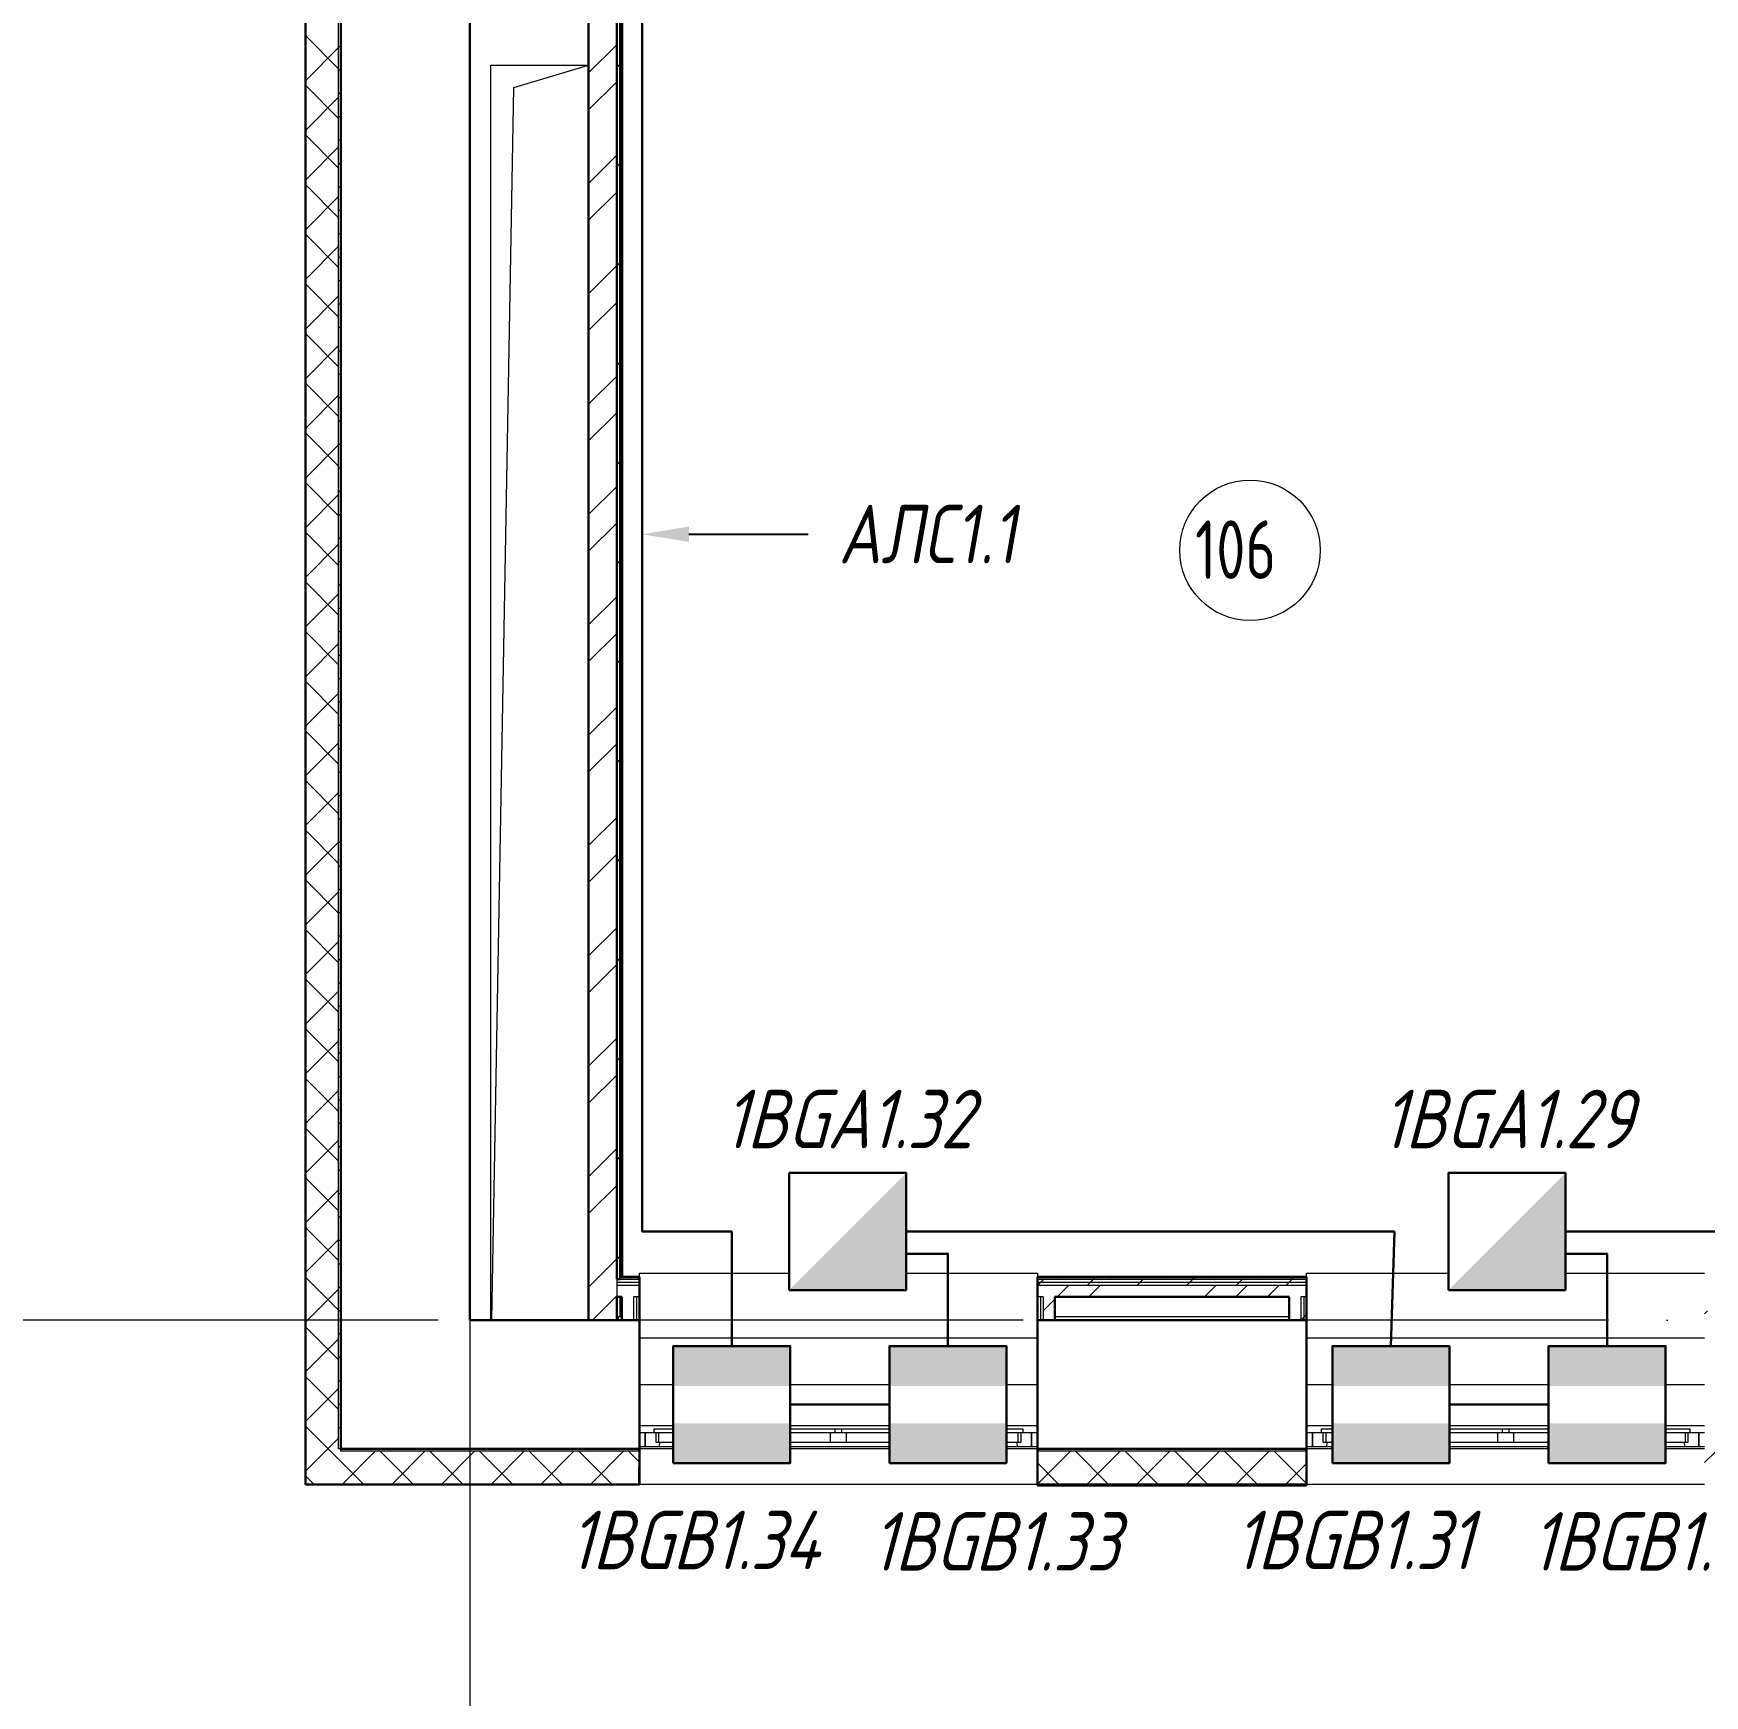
# Model space of a CAD drawing. Header units: millimetres. Extents: x -259793 to 1187961, y -549744 to 43070.
# Drawn here: x -67320 to -60181, y -21747 to -14647 of the extents above; entities that cross this region are included whole.
import ezdxf
from ezdxf import colors
from ezdxf.entities.mleader import LeaderData, LeaderLine
from ezdxf.enums import TextEntityAlignment as Align
from ezdxf.math import Vec2, Vec3

# ---------------------------------------------------------------- set-up
doc = ezdxf.new("R2010")
doc.units = ezdxf.units.MM
doc.linetypes.add('ADSK_Линия сетки', pattern=[25, 20, -2.5, 0, -2.5])
for name, color, linetype, lineweight in [('_ Окна', 7, 'Continuous', 9), ('RC-Выноски', 7, 'Continuous', 0), ('RC-Извещатели_охранные', 5, 'Continuous', 30), ('лс', 5, 'Continuous', 30), ('Марки помещений', 252, 'Continuous', 20), ('Ограждение', 252, 'Continuous', 9), ('Окна', 252, 'Continuous', 9), ('Оси', 252, 'Continuous', 9), ('Перекрытие', 252, 'Continuous', 18), ('Стены внутренние', 7, 'Continuous', 18), ('Стены наружные', 7, 'Continuous', 18), ('Стены штриховка', 7, 'Continuous', 9)]:
    doc.layers.add(name, color=color, linetype=linetype, lineweight=lineweight)
doc.layers.add('RC-Позиционные_обозначения', color=7, linetype='Continuous')
doc.styles.add('GOST Common_3', font='', dxfattribs={"height": 3.5})
doc.styles.add('RubezhCAD', font='', dxfattribs={"oblique": 10})
doc.styles.get("Standard").update_dxf_attribs({"font": ''})
doc.styles.get('GOST Common_3').set_extended_font_data('GOST 2.304 type A')
doc.styles.get('RubezhCAD').set_extended_font_data('GOST type A')
doc.styles.get('Standard').set_extended_font_data('GOST type B')

# ---------------------------------------------------------------- blocks, each defined once
blk = doc.blocks.new('RC-UGO-IOZ-02')
at = {"layer": 'RC-Извещатели_охранные'}
blk.add_attdef('PSTN', text='', height=2.5, dxfattribs=at).set_placement((0.977, 2.603), align=Align.BOTTOM_LEFT)
blk.add_wipeout([(2.5, -2.5), (2.5, 2.5), (-2.5, 2.5), (-2.5, -2.5)]).dxf.layer = 'RC-Извещатели_охранные'
blk.add_wipeout([(-2.5, -2.5), (-2.5, 2.5), (2.5, 2.5), (2.5, -2.5)]).dxf.layer = 'RC-Извещатели_охранные'
h = blk.add_hatch(color=256, dxfattribs=at)
h.dxf.hatch_style = 1
h.paths.add_polyline_path([(2.5, -2.5), (2.5, 2.5), (0, 0), (-2.5, -2.5)])
blk.add_lwpolyline([(-2.5, -2.5), (2.5, -2.5), (2.5, 2.5), (-2.5, 2.5)], close=True, dxfattribs=at)
blk = doc.blocks.new('RC-UGO-IOM-02')
at = {"layer": 'RC-Извещатели_охранные'}
blk.add_point((0, 0), dxfattribs=at)
blk.add_attdef('PSTN', text='', height=2.5, dxfattribs=at).set_placement((0.977, 2.603), align=Align.BOTTOM_LEFT)
blk.add_wipeout([(2.5, -2.5), (2.5, 2.5), (-2.5, 2.5), (-2.5, -2.5)]).dxf.layer = 'RC-Извещатели_охранные'
blk.add_wipeout([(-2.5, -2.5), (-2.5, 2.5), (2.5, 2.5), (2.5, -2.5)]).dxf.layer = 'RC-Извещатели_охранные'
h = blk.add_hatch(color=256, dxfattribs=at)
h.dxf.hatch_style = 1
h.paths.add_polyline_path([(2.5, 0.8), (2.5, 2.506), (-2.5, 2.499), (-2.5, 0.8)])
h = blk.add_hatch(color=256, dxfattribs=at)
h.dxf.hatch_style = 1
h.paths.add_polyline_path([(2.5, -2.5), (2.5, -0.794), (-2.5, -0.801), (-2.5, -2.5)])
blk.add_lwpolyline([(-2.5, -2.5), (2.5, -2.5), (2.5, 2.5), (-2.5, 2.5)], close=True, dxfattribs=at)
blk = doc.blocks.new('1 этаж')
at = {"layer": 'Стены наружные', "lineweight": 9, "true_color": 0x636466}
h = blk.add_hatch(dxfattribs=at)
h.set_pattern_fill('FP_41', color=251, style=0, pattern_type=2)
h.set_pattern_definition([(180, (-32119.82, 96), (-1e-14, -100), [])])
h.paths.add_polyline_path([(-66005.8, -20703.7), (-64730.8, -20703.7), (-64730.8, -20693.7), (-66005.8, -20693.7)])
h.paths.add_polyline_path([(2117.4, -20703.7), (2694.2, -20703.7), (2694.2, -20693.7), (1409.2, -20693.7), (1409.2, -20703.7)])
h.paths.add_polyline_path([(-63030.8, -20703.7), (-61880.8, -20703.7), (-61880.8, -20693.7), (-63030.8, -20693.7)])
h.paths.add_polyline_path([(-752.8, -20703.7), (-290.8, -20703.7), (-290.8, -20693.7), (-1390.8, -20693.7), (-1390.8, -20703.7)])
h.paths.add_polyline_path([(-60180.8, -20703.7), (-59050.8, -20703.7), (-59050.8, -20693.7), (-60180.8, -20693.7)])
h.paths.add_polyline_path([(-3623, -20703.7), (-3090.8, -20703.7), (-3090.8, -20693.7), (-4165.8, -20693.7), (-4165.8, -20703.7)])
h.paths.add_polyline_path([(-57350.8, -20703.7), (-56240.8, -20703.7), (-56240.8, -20693.7), (-57350.8, -20693.7)])
h.paths.add_polyline_path([(-5865.8, -20703.7), (-5865.8, -20693.7), (-6960.8, -20693.7), (-6960.8, -20703.7), (-6493.2, -20703.7)])
h.paths.add_polyline_path([(-54540.8, -20703.7), (-53450.8, -20703.7), (-53450.8, -20693.7), (-54540.8, -20693.7)])
h.paths.add_polyline_path([(-8660.8, -20703.7), (-8660.8, -20693.7), (-9765.8, -20693.7), (-9765.8, -20703.7), (-9363.4, -20703.7)])
h.paths.add_polyline_path([(-51750.8, -20703.7), (-50620.8, -20703.7), (-50620.8, -20693.7), (-51750.8, -20693.7)])
h.paths.add_polyline_path([(-11516, -20703.7), (-11465.8, -20703.7), (-11465.8, -20693.7), (-12545.8, -20693.7), (-12545.8, -20703.7), (-12233.6, -20703.7)])
h.paths.add_polyline_path([(-48920.8, -20703.7), (-47800.8, -20703.7), (-47800.8, -20693.7), (-48920.8, -20693.7)])
h.paths.add_polyline_path([(-14245.8, -20703.7), (-14245.8, -20693.7), (-15320.8, -20693.7), (-15320.8, -20703.7), (-14386.2, -20703.7)])
h.paths.add_polyline_path([(-46100.8, -20703.7), (-45030.8, -20703.7), (-45030.8, -20693.7), (-46100.8, -20693.7)])
h.paths.add_polyline_path([(-17256.4, -20703.7), (-17020.8, -20703.7), (-17020.8, -20693.7), (-18120.8, -20693.7), (-18120.8, -20703.7), (-17974, -20703.7)])
h.paths.add_polyline_path([(-43330.8, -20703.7), (-42230.8, -20703.7), (-42230.8, -20693.7), (-43330.8, -20693.7)])
h.paths.add_polyline_path([(-19820.8, -20703.7), (-19820.8, -20693.7), (-20920.8, -20693.7), (-20920.8, -20703.7), (-20126.6, -20703.7)])
h.paths.add_polyline_path([(-40530.8, -20703.7), (-39400.8, -20703.7), (-39400.8, -20693.7), (-40530.8, -20693.7)])
h.paths.add_polyline_path([(-22620.8, -20703.7), (-22620.8, -20693.7), (-23700.8, -20693.7), (-23700.8, -20703.7), (-22996.8, -20703.7)])
h.paths.add_polyline_path([(-25867, -20703.7), (-25400.8, -20703.7), (-25400.8, -20693.7), (-26500.8, -20693.7), (-26500.8, -20703.7), (-26498.8, -20703.7)])
h.paths.add_polyline_path([(-37700.8, -20703.7), (-36590.8, -20703.7), (-36590.8, -20693.7), (-37700.8, -20693.7)])
h.paths.add_polyline_path([(-28202.8, -20703.7), (-28200.8, -20703.7), (-28200.8, -20693.7), (-29240.8, -20693.7), (-29239.8, -20703.7), (-28378.4, -20703.7)])
h.paths.add_polyline_path([(-34890.8, -20703.7), (-33780.8, -20703.7), (-33780.8, -20693.7), (-34890.8, -20693.7)])
h.paths.add_polyline_path([(-30940.8, -20703.7), (-30940.8, -20693.7), (-32080.8, -20693.7), (-32079.8, -20703.7), (-31090.8, -20703.7)])
at = {"color": 251, "lineweight": 18, "true_color": 0x636466}
for p, q in [((-65365.8, -20143.7), (-65365.8, -14783.7)), ((-65365.8, -14783.7), (-64947.8, -14783.7)), ((-65267.5, -14878.6), (-64947.8, -14783.7)), ((-65360.9, -20143.7), (-65267.5, -14878.6))]:
    blk.add_line(p, q, dxfattribs=at)
at = {"layer": '_ Окна', "color": 251, "true_color": 0x636466}
for p, q in [((-64705.8, -20625.7), (-64730.8, -20625.7)), ((-64705.8, -20683.7), (-64705.8, -20625.7)), ((-63030.8, -20625.7), (-63055.8, -20625.7)), ((-63055.8, -20625.7), (-63055.8, -20683.7)), ((-61855.8, -20625.7), (-61880.8, -20625.7)), ((-61855.8, -20683.7), (-61855.8, -20625.7)), ((-60180.8, -20625.7), (-60205.8, -20625.7)), ((-60205.8, -20625.7), (-60205.8, -20683.7)), ((-64730.8, -20683.7), (-64705.8, -20683.7)), ((-63055.8, -20683.7), (-63030.8, -20683.7)), ((-61880.8, -20683.7), (-61855.8, -20683.7)), ((-60205.8, -20683.7), (-60180.8, -20683.7))]:
    blk.add_line(p, q, dxfattribs=at)
at = {"layer": '_ Окна', "color": 251, "lineweight": 18, "true_color": 0x636466}
for p, q in [((-64667.8, -20625.7), (-64705.8, -20625.7)), ((-64705.8, -20625.7), (-64705.8, -20683.7)), ((-64659.8, -20666.7), (-64659.8, -20625.7)), ((-63101.8, -20625.7), (-63101.8, -20666.7)), ((-63055.8, -20625.7), (-63093.8, -20625.7)), ((-63055.8, -20683.7), (-63055.8, -20625.7)), ((-61817.8, -20625.7), (-61855.8, -20625.7)), ((-61855.8, -20625.7), (-61855.8, -20683.7)), ((-61809.8, -20666.7), (-61809.8, -20625.7)), ((-60251.8, -20625.7), (-60251.8, -20666.7)), ((-60205.8, -20625.7), (-60243.8, -20625.7)), ((-60205.8, -20683.7), (-60205.8, -20625.7)), ((-64705.8, -20683.7), (-64646.4, -20683.7)), ((-64647.8, -20666.7), (-64659.8, -20666.7)), ((-64646.4, -20683.7), (-64641.8, -20666.7)), ((-63119.8, -20666.7), (-63115.2, -20683.7)), ((-63115.2, -20683.7), (-63055.8, -20683.7)), ((-63101.8, -20666.7), (-63113.8, -20666.7)), ((-61855.8, -20683.7), (-61796.4, -20683.7)), ((-61797.8, -20666.7), (-61809.8, -20666.7)), ((-61796.4, -20683.7), (-61791.8, -20666.7)), ((-60269.8, -20666.7), (-60265.2, -20683.7)), ((-60265.2, -20683.7), (-60205.8, -20683.7)), ((-60251.8, -20666.7), (-60263.8, -20666.7))]:
    blk.add_line(p, q, dxfattribs=at)
at = {"layer": 'Марки помещений', "color": 251, "true_color": 0x636466}
blk.add_circle((-62122.5, -16855.2), 300, dxfattribs=at)
at = {"layer": 'Ограждение', "color": 251, "true_color": 0x636466}
for p, q in [((-64802.8, -14493.7), (-64802.8, -19958.7)), ((-64730.8, -19958.7), (-64730.8, -19943.7)), ((-64730.8, -19943.7), (-63030.8, -19943.7)), ((-63030.8, -19943.7), (-63030.8, -19958.7)), ((-61880.8, -19958.7), (-61880.8, -19943.7)), ((-61880.8, -19943.7), (-60180.8, -19943.7)), ((-64812.8, -20128.7), (-64812.8, -20043.7)), ((-64730.8, -20218.7), (-63030.8, -20218.7)), ((-61880.8, -20218.7), (-60180.8, -20218.7)), ((-64730.8, -20418.7), (-63030.8, -20418.7)), ((-61880.8, -20418.7), (-60180.8, -20418.7)), ((-64730.8, -20593.7), (-63030.8, -20593.7)), ((-61880.8, -20593.7), (-60180.8, -20593.7))]:
    blk.add_line(p, q, dxfattribs=at)
at = {"layer": 'Окна', "color": 251, "true_color": 0x636466}
for p, q in [((-64667.8, -20608.7), (-63895.8, -20608.7)), ((-64667.8, -20625.7), (-64667.8, -20608.7)), ((-63895.8, -20625.7), (-64667.8, -20625.7)), ((-64647.8, -20666.7), (-64647.8, -20625.7)), ((-63915.8, -20625.7), (-63915.8, -20666.7)), ((-63895.8, -20608.7), (-63865.8, -20608.7)), ((-63895.8, -20608.7), (-63895.8, -20625.7)), ((-63865.8, -20625.7), (-63895.8, -20625.7)), ((-63865.8, -20608.7), (-63093.8, -20608.7)), ((-63865.8, -20625.7), (-63865.8, -20608.7)), ((-63093.8, -20625.7), (-63865.8, -20625.7)), ((-63845.8, -20666.7), (-63845.8, -20625.7)), ((-63113.8, -20625.7), (-63113.8, -20666.7)), ((-63093.8, -20608.7), (-63093.8, -20625.7)), ((-61817.8, -20608.7), (-61045.8, -20608.7)), ((-61817.8, -20625.7), (-61817.8, -20608.7)), ((-61045.8, -20625.7), (-61817.8, -20625.7)), ((-61797.8, -20666.7), (-61797.8, -20625.7)), ((-61065.8, -20625.7), (-61065.8, -20666.7)), ((-61045.8, -20608.7), (-61015.8, -20608.7)), ((-61045.8, -20608.7), (-61045.8, -20625.7)), ((-61015.8, -20625.7), (-61045.8, -20625.7)), ((-61015.8, -20608.7), (-60243.8, -20608.7)), ((-61015.8, -20625.7), (-61015.8, -20608.7)), ((-60243.8, -20625.7), (-61015.8, -20625.7)), ((-60995.8, -20666.7), (-60995.8, -20625.7)), ((-60263.8, -20625.7), (-60263.8, -20666.7)), ((-60243.8, -20608.7), (-60243.8, -20625.7)), ((-63915.8, -20666.7), (-64647.8, -20666.7)), ((-64646.4, -20683.7), (-63115.2, -20683.7)), ((-63845.8, -20666.7), (-63915.8, -20666.7)), ((-63113.8, -20666.7), (-63845.8, -20666.7)), ((-61065.8, -20666.7), (-61797.8, -20666.7)), ((-61796.4, -20683.7), (-60265.2, -20683.7)), ((-60995.8, -20666.7), (-61065.8, -20666.7)), ((-60263.8, -20666.7), (-60995.8, -20666.7))]:
    blk.add_line(p, q, dxfattribs=at)
at = {"layer": 'Оси', "color": 251, "linetype": 'ADSK_Линия сетки', "ltscale": 100, "true_color": 0x636466}
for p, q in [((-65455.8, -2643.7), (-65455.8, -33769.9)), ((4411.5, -20143.7), (-72528.1, -20143.7))]:
    blk.add_line(p, q, dxfattribs=at)
at = {"layer": 'Перекрытие', "color": 251, "ltscale": 100, "true_color": 0x636466}
for p, q in [((-65365.8, -20143.7), (-65365.8, -14783.7)), ((-65365.8, -14783.7), (-64947.8, -14783.7))]:
    blk.add_line(p, q, dxfattribs=at)
at = {"layer": 'Стены внутренние', "color": 251, "lineweight": 30, "true_color": 0x636466}
for p, q in [((-66157.8, -13433.7), (-66157.8, -20845.7)), ((-66005.8, -13433.7), (-66005.8, -20693.7)), ((-65455.8, -20143.7), (-65455.8, -14508.7)), ((-64947.8, -20143.7), (-65455.8, -20143.7)), ((-64805.8, -20143.7), (-64827.8, -20143.7)), ((-64730.8, -20693.7), (-64730.8, -20143.7)), ((-63030.8, -20143.7), (-63030.8, -20693.7)), ((-61955.8, -20143.7), (-62955.8, -20143.7)), ((-61880.8, -20693.7), (-61880.8, -20143.7)), ((-66005.8, -20693.7), (-64730.8, -20693.7)), ((-63030.8, -20693.7), (-61880.8, -20693.7)), ((-64730.8, -20845.7), (-64730.8, -20703.7)), ((-63030.8, -20703.7), (-63030.8, -20845.7)), ((-61880.8, -20845.7), (-61880.8, -20703.7)), ((-66157.8, -20845.7), (-64730.8, -20845.7)), ((-63030.8, -20845.7), (-61880.8, -20845.7))]:
    blk.add_line(p, q, dxfattribs=at)
at = {"layer": 'Стены внутренние', "color": 251, "linetype": 'Continuous', "lineweight": 9, "true_color": 0x636466}
for p, q in [((-66015.8, -14798.4), (-66155.8, -14658.4)), ((-66155.8, -14848.1), (-66015.8, -14708.1)), ((-66155.8, -14859.6), (-66157.8, -14863.1)), ((-66015.8, -15010.5), (-66155.8, -14870.5)), ((-66155.8, -15060.2), (-66015.8, -14920.2)), ((-66155.8, -14940.8), (-66155.8, -14940.8)), ((-66015.8, -15222.7), (-66155.8, -15082.7)), ((-66155.8, -15272.4), (-66015.8, -15132.4)), ((-66015.8, -15434.8), (-66155.8, -15294.8)), ((-66155.8, -15484.5), (-66015.8, -15344.5)), ((-66015.8, -15646.9), (-66155.8, -15506.9)), ((-66155.8, -15550.4), (-66155.8, -15550.4)), ((-66155.8, -15696.6), (-66015.8, -15556.6)), ((-66015.8, -15859.1), (-66155.8, -15719.1)), ((-66155.8, -15753.6), (-66155.8, -15753.6)), ((-66155.8, -15908.8), (-66015.8, -15768.8)), ((-66015.8, -16071.2), (-66155.8, -15931.2)), ((-66155.8, -16120.9), (-66015.8, -15980.9)), ((-66155.8, -16058.4), (-66155.8, -16058.4)), ((-66015.8, -16283.3), (-66155.8, -16143.3)), ((-66155.8, -16333), (-66015.8, -16193)), ((-66155.8, -16282), (-66157.8, -16285.5)), ((-66015.8, -16495.4), (-66155.8, -16355.4)), ((-66155.8, -16545.2), (-66015.8, -16405.2)), ((-66155.8, -16634), (-66157.8, -16630.5)), ((-66015.8, -16707.6), (-66155.8, -16567.6)), ((-66155.8, -16757.3), (-66015.8, -16617.3)), ((-66155.8, -16668), (-66155.8, -16668)), ((-66015.8, -16919.7), (-66155.8, -16779.7)), ((-66155.8, -16969.4), (-66015.8, -16829.4)), ((-66155.8, -16871.2), (-66155.8, -16871.2)), ((-66015.8, -17131.8), (-66155.8, -16991.8)), ((-66155.8, -17181.5), (-66015.8, -17041.5)), ((-66155.8, -17176), (-66155.8, -17176)), ((-66015.8, -17344), (-66155.8, -17204)), ((-66155.8, -17393.7), (-66015.8, -17253.7)), ((-66015.8, -17556.1), (-66155.8, -17416.1)), ((-66155.8, -17605.8), (-66015.8, -17465.8)), ((-66015.8, -17768.2), (-66155.8, -17628.2)), ((-66155.8, -17817.9), (-66015.8, -17677.9)), ((-66155.8, -17785.6), (-66155.8, -17785.6)), ((-66015.8, -17980.4), (-66155.8, -17840.4)), ((-66155.8, -18030.1), (-66015.8, -17890.1)), ((-66155.8, -17988.8), (-66155.8, -17988.8)), ((-66015.8, -18192.5), (-66155.8, -18052.5)), ((-66155.8, -18242.2), (-66015.8, -18102.2)), ((-66015.8, -18404.6), (-66155.8, -18264.6)), ((-66155.8, -18293.6), (-66155.8, -18293.6)), ((-66155.8, -18454.3), (-66015.8, -18314.3)), ((-66015.8, -18616.8), (-66155.8, -18476.8)), ((-66155.8, -18517.2), (-66156.2, -18517.9)), ((-66155.8, -18666.5), (-66015.8, -18526.5)), ((-66015.8, -18828.9), (-66155.8, -18688.9)), ((-66155.8, -18878.6), (-66015.8, -18738.6)), ((-66155.8, -18869.2), (-66157.8, -18865.7)), ((-66015.8, -19041), (-66155.8, -18901)), ((-66155.8, -18903.2), (-66155.8, -18903.2)), ((-66155.8, -19090.7), (-66015.8, -18950.7)), ((-66155.8, -19106.4), (-66155.8, -19106.4)), ((-66015.8, -19253.2), (-66155.8, -19113.2)), ((-66155.8, -19302.9), (-66015.8, -19162.9)), ((-66015.8, -19465.3), (-66155.8, -19325.3)), ((-66155.8, -19515), (-66015.8, -19375)), ((-66155.8, -19411.2), (-66155.8, -19411.2)), ((-66015.8, -19677.4), (-66155.8, -19537.4)), ((-66155.8, -19727.1), (-66015.8, -19587.1)), ((-66015.8, -19889.6), (-66155.8, -19749.6)), ((-66155.8, -19939.3), (-66015.8, -19799.3)), ((-66015.8, -20101.7), (-66155.8, -19961.7)), ((-66155.8, -20151.4), (-66015.8, -20011.4)), ((-66155.8, -20020.8), (-66155.8, -20020.8)), ((-66015.8, -20313.8), (-66155.8, -20173.8)), ((-66155.8, -20363.5), (-66015.8, -20223.5)), ((-66155.8, -20224), (-66155.8, -20224)), ((-66015.8, -20526), (-66155.8, -20386)), ((-66155.8, -20575.7), (-66015.8, -20435.7)), ((-66155.8, -20528.8), (-66155.8, -20528.8)), ((-66060.2, -20693.7), (-66155.8, -20598.1)), ((-66155.8, -20787.8), (-66061.7, -20693.7)), ((-66061.7, -20693.7), (-66015.8, -20647.8)), ((-65910.2, -20843.7), (-66060.2, -20693.7)), ((-65999.6, -20843.7), (-65859.6, -20703.7)), ((-65698, -20843.7), (-65838, -20703.7)), ((-65787.5, -20843.7), (-65647.5, -20703.7)), ((-65485.9, -20843.7), (-65625.9, -20703.7)), ((-65575.3, -20843.7), (-65435.3, -20703.7)), ((-65273.8, -20843.7), (-65413.8, -20703.7)), ((-65363.2, -20843.7), (-65223.2, -20703.7)), ((-65061.6, -20843.7), (-65201.6, -20703.7)), ((-65151.1, -20843.7), (-65011.1, -20703.7)), ((-64849.5, -20843.7), (-64989.5, -20703.7)), ((-64938.9, -20843.7), (-64798.9, -20703.7)), ((-64730.8, -20750.3), (-64777.4, -20703.7)), ((-62940.3, -20843.7), (-63030.8, -20753.2)), ((-63028.8, -20842.8), (-62889.8, -20703.7)), ((-62728.2, -20843.7), (-62868.2, -20703.7)), ((-62817.6, -20843.7), (-62677.6, -20703.7)), ((-62516, -20843.7), (-62656, -20703.7)), ((-62605.5, -20843.7), (-62465.5, -20703.7)), ((-62303.9, -20843.7), (-62443.9, -20703.7)), ((-62393.4, -20843.7), (-62253.4, -20703.7)), ((-62091.8, -20843.7), (-62231.8, -20703.7)), ((-62181.2, -20843.7), (-62041.2, -20703.7)), ((-61882.8, -20840.6), (-62019.6, -20703.7)), ((-61969.1, -20843.7), (-61880.8, -20755.4)), ((-60180.8, -20752.5), (-60132, -20703.7)), ((-66122.3, -20843.7), (-66155.8, -20810.2)), ((-65953.2, -20845.7), (-65953.9, -20844.4)), ((-64918, -20843.7), (-64919.2, -20845.7)), ((-62433.9, -20845.3), (-62434.8, -20843.7)), ((-62102.4, -20843.7), (-62103.6, -20845.7)), ((-62081.7, -20845.7), (-62082.9, -20843.7)), ((-61882.8, -20833.6), (-61880.8, -20833.6))]:
    blk.add_line(p, q, dxfattribs=at)
at = {"layer": 'Стены внутренние', "color": 251, "true_color": 0x636466}
for p, q in [((-63030.8, -20693.7), (-64730.8, -20693.7)), ((-60180.8, -20693.7), (-61880.8, -20693.7)), ((-63030.8, -20845.7), (-64730.8, -20845.7)), ((-60180.8, -20845.7), (-61880.8, -20845.7))]:
    blk.add_line(p, q, dxfattribs=at)
at = {"layer": 'Стены наружные', "color": 251, "lineweight": 30, "true_color": 0x636466}
for p, q in [((-64812.8, -14203.7), (-64812.8, -19963.7)), ((-64807.8, -19958.7), (-64807.8, -14203.7)), ((-64827.8, -14369.7), (-64827.8, -19968.7)), ((-64947.8, -14508.7), (-64947.8, -20143.7)), ((-64827.8, -19968.7), (-64812.8, -19968.7)), ((-64730.8, -19958.7), (-64807.8, -19958.7)), ((-64730.8, -20143.7), (-64730.8, -19958.7)), ((-63030.8, -19958.7), (-63030.8, -20143.7)), ((-61880.8, -19958.7), (-63030.8, -19958.7)), ((-61880.8, -20143.7), (-61880.8, -19958.7)), ((-64827.8, -20143.7), (-64827.8, -20043.7)), ((-64827.8, -20043.7), (-64805.8, -20043.7)), ((-64805.8, -20043.7), (-64805.8, -20143.7)), ((-62955.8, -20043.7), (-61955.8, -20043.7)), ((-62955.8, -20143.7), (-62955.8, -20043.7)), ((-61955.8, -20043.7), (-61955.8, -20143.7)), ((-64947.8, -20143.7), (-64827.8, -20143.7)), ((-64805.8, -20143.7), (-64730.8, -20143.7)), ((-63030.8, -20143.7), (-62955.8, -20143.7)), ((-61955.8, -20143.7), (-61880.8, -20143.7)), ((-64730.8, -20703.7), (-64730.8, -20693.7)), ((-63030.8, -20693.7), (-63030.8, -20703.7)), ((-61880.8, -20703.7), (-61880.8, -20693.7)), ((-61880.8, -20845.7), (-63030.8, -20845.7)), ((-63030.8, -20845.7), (-63030.8, -20850.7)), ((-63030.8, -20850.7), (-61880.8, -20850.7)), ((-61880.8, -20850.7), (-61880.8, -20845.7))]:
    blk.add_line(p, q, dxfattribs=at)
at = {"layer": 'Стены наружные', "color": 251, "linetype": 'Continuous', "lineweight": 9, "true_color": 0x636466}
for p, q in [((-66005.8, -14704), (-66015.8, -14704)), ((-64947.8, -14816.4), (-64827.8, -14696.4)), ((-64812.8, -14707.2), (-64807.8, -14702.2)), ((-64812.8, -14777.9), (-64807.8, -14772.9)), ((-66005.8, -14804), (-66015.8, -14804)), ((-64827.8, -14792.9), (-64812.8, -14777.9)), ((-64812.8, -14848.6), (-64807.8, -14843.6)), ((-66005.8, -14904), (-66015.8, -14904)), ((-64947.8, -14973.5), (-64827.8, -14853.5)), ((-64812.8, -14919.3), (-64807.8, -14914.3)), ((-64812.8, -14990), (-64807.8, -14985)), ((-66005.8, -15004), (-66015.8, -15004)), ((-64812.8, -15060.7), (-64807.8, -15055.7)), ((-66005.8, -15104), (-66015.8, -15104)), ((-64812.8, -15131.4), (-64807.8, -15126.4)), ((-66005.8, -15204), (-66015.8, -15204)), ((-64947.8, -15287.8), (-64827.8, -15167.8)), ((-64827.8, -15217.2), (-64812.8, -15202.2)), ((-64812.8, -15202.2), (-64807.8, -15197.2)), ((-64812.8, -15272.9), (-64807.8, -15267.9)), ((-66005.8, -15304), (-66015.8, -15304)), ((-64947.8, -15445), (-64827.8, -15325)), ((-64812.8, -15343.6), (-64807.8, -15338.6)), ((-66005.8, -15404), (-66015.8, -15404)), ((-64812.8, -15414.3), (-64807.8, -15409.3)), ((-64812.8, -15485), (-64807.8, -15480)), ((-66005.8, -15504), (-66015.8, -15504)), ((-64812.8, -15555.7), (-64807.8, -15550.7)), ((-66005.8, -15604), (-66015.8, -15604)), ((-64827.8, -15641.4), (-64812.8, -15626.4)), ((-64812.8, -15626.4), (-64807.8, -15621.4)), ((-66005.8, -15704), (-66015.8, -15704)), ((-64947.8, -15759.3), (-64827.8, -15639.3)), ((-64812.8, -15697.1), (-64807.8, -15692.1)), ((-64812.8, -15767.8), (-64807.8, -15762.8)), ((-66005.8, -15804), (-66015.8, -15804)), ((-64947.8, -15916.4), (-64827.8, -15796.4)), ((-64812.8, -15838.5), (-64807.8, -15833.5)), ((-66005.8, -15904), (-66015.8, -15904)), ((-64812.8, -15909.3), (-64807.8, -15904.3)), ((-64812.8, -15980), (-64807.8, -15975)), ((-66005.8, -16004), (-66015.8, -16004)), ((-64827.8, -16065.7), (-64812.8, -16050.7)), ((-64812.8, -16050.7), (-64807.8, -16045.7)), ((-66005.8, -16104), (-66015.8, -16104)), ((-64947.8, -16230.8), (-64827.8, -16110.8)), ((-64812.8, -16121.4), (-64807.8, -16116.4)), ((-66005.8, -16204), (-66015.8, -16204)), ((-64812.8, -16192.1), (-64807.8, -16187.1)), ((-64947.8, -16387.9), (-64827.8, -16267.9)), ((-64812.8, -16262.8), (-64807.8, -16257.8)), ((-66005.8, -16304), (-66015.8, -16304)), ((-64812.8, -16333.5), (-64807.8, -16328.5)), ((-66005.8, -16404), (-66015.8, -16404)), ((-64812.8, -16404.2), (-64807.8, -16399.2)), ((-64827.8, -16489.9), (-64812.8, -16474.9)), ((-64812.8, -16474.9), (-64807.8, -16469.9)), ((-66005.8, -16504), (-66015.8, -16504)), ((-64812.8, -16545.7), (-64807.8, -16540.7)), ((-66005.8, -16604), (-66015.8, -16604)), ((-64947.8, -16702.2), (-64827.8, -16582.2)), ((-64812.8, -16616.4), (-64807.8, -16611.4)), ((-66005.8, -16704), (-66015.8, -16704)), ((-64812.8, -16687.1), (-64807.8, -16682.1)), ((-64947.8, -16859.4), (-64827.8, -16739.4)), ((-64812.8, -16757.8), (-64807.8, -16752.8)), ((-66005.8, -16804), (-66015.8, -16804)), ((-64812.8, -16828.5), (-64807.8, -16823.5)), ((-66005.8, -16904), (-66015.8, -16904)), ((-64827.8, -16914.2), (-64812.8, -16899.2)), ((-64812.8, -16899.2), (-64807.8, -16894.2)), ((-64812.8, -16969.9), (-64807.8, -16964.9)), ((-66005.8, -17004), (-66015.8, -17004)), ((-64947.8, -17173.7), (-64827.8, -17053.7)), ((-64812.8, -17040.6), (-64807.8, -17035.6)), ((-66005.8, -17104), (-66015.8, -17104)), ((-64812.8, -17111.3), (-64807.8, -17106.3)), ((-66005.8, -17204), (-66015.8, -17204)), ((-64812.8, -17182), (-64807.8, -17177)), ((-64947.8, -17330.8), (-64827.8, -17210.8)), ((-64812.8, -17252.8), (-64807.8, -17247.8)), ((-66005.8, -17304), (-66015.8, -17304)), ((-64827.8, -17338.5), (-64812.8, -17323.5)), ((-64812.8, -17323.5), (-64807.8, -17318.5)), ((-66005.8, -17404), (-66015.8, -17404)), ((-64812.8, -17394.2), (-64807.8, -17389.2)), ((-64812.8, -17464.9), (-64807.8, -17459.9)), ((-66005.8, -17504), (-66015.8, -17504)), ((-64947.8, -17645.1), (-64827.8, -17525.1)), ((-64812.8, -17535.6), (-64807.8, -17530.6)), ((-66005.8, -17604), (-66015.8, -17604)), ((-64812.8, -17606.3), (-64807.8, -17601.3)), ((-66005.8, -17704), (-66015.8, -17704)), ((-64947.8, -17802.3), (-64827.8, -17682.3)), ((-64812.8, -17677), (-64807.8, -17672)), ((-64827.8, -17762.7), (-64812.8, -17747.7)), ((-64812.8, -17747.7), (-64807.8, -17742.7)), ((-66005.8, -17804), (-66015.8, -17804)), ((-64812.8, -17818.4), (-64807.8, -17813.4)), ((-66005.8, -17904), (-66015.8, -17904)), ((-64812.8, -17889.2), (-64807.8, -17884.2)), ((-64812.8, -17959.9), (-64807.8, -17954.9)), ((-66005.8, -18004), (-66015.8, -18004)), ((-64947.8, -18116.6), (-64827.8, -17996.6)), ((-64812.8, -18030.6), (-64807.8, -18025.6)), ((-66005.8, -18104), (-66015.8, -18104)), ((-64812.8, -18101.3), (-64807.8, -18096.3)), ((-66005.8, -18204), (-66015.8, -18204)), ((-64947.8, -18273.8), (-64827.8, -18153.8)), ((-64827.8, -18187), (-64812.8, -18172)), ((-64812.8, -18172), (-64807.8, -18167)), ((-64812.8, -18242.7), (-64807.8, -18237.7)), ((-66005.8, -18304), (-66015.8, -18304)), ((-64812.8, -18313.4), (-64807.8, -18308.4)), ((-66005.8, -18404), (-66015.8, -18404)), ((-64812.8, -18384.1), (-64807.8, -18379.1)), ((-64947.8, -18588.1), (-64827.8, -18468.1)), ((-64812.8, -18454.8), (-64807.8, -18449.8)), ((-66005.8, -18504), (-66015.8, -18504)), ((-64812.8, -18525.6), (-64807.8, -18520.6)), ((-66005.8, -18604), (-66015.8, -18604)), ((-64947.8, -18745.2), (-64827.8, -18625.2)), ((-64827.8, -18611.3), (-64812.8, -18596.3)), ((-64812.8, -18596.3), (-64807.8, -18591.3)), ((-64812.8, -18667), (-64807.8, -18662)), ((-66005.8, -18704), (-66015.8, -18704)), ((-64812.8, -18737.7), (-64807.8, -18732.7)), ((-66005.8, -18804), (-66015.8, -18804)), ((-64812.8, -18808.4), (-64807.8, -18803.4)), ((-66005.8, -18904), (-66015.8, -18904)), ((-64812.8, -18879.1), (-64807.8, -18874.1)), ((-64947.8, -19059.5), (-64827.8, -18939.5)), ((-64812.8, -18949.8), (-64807.8, -18944.8)), ((-66005.8, -19004), (-66015.8, -19004)), ((-64827.8, -19035.5), (-64812.8, -19020.5)), ((-64812.8, -19020.5), (-64807.8, -19015.5)), ((-66005.8, -19104), (-66015.8, -19104)), ((-64947.8, -19216.7), (-64827.8, -19096.7)), ((-64812.8, -19091.2), (-64807.8, -19086.2)), ((-64812.8, -19161.9), (-64807.8, -19156.9)), ((-66005.8, -19204), (-66015.8, -19204)), ((-64812.8, -19232.7), (-64807.8, -19227.7)), ((-66005.8, -19304), (-66015.8, -19304)), ((-64812.8, -19303.4), (-64807.8, -19298.4)), ((-66005.8, -19404), (-66015.8, -19404)), ((-64947.8, -19531), (-64827.8, -19411)), ((-64812.8, -19374.1), (-64807.8, -19369.1)), ((-64827.8, -19459.8), (-64812.8, -19444.8)), ((-64812.8, -19444.8), (-64807.8, -19439.8)), ((-66005.8, -19504), (-66015.8, -19504)), ((-64812.8, -19515.5), (-64807.8, -19510.5)), ((-66005.8, -19604), (-66015.8, -19604)), ((-64947.8, -19688.2), (-64827.8, -19568.2)), ((-64812.8, -19586.2), (-64807.8, -19581.2)), ((-64812.8, -19656.9), (-64807.8, -19651.9)), ((-66005.8, -19704), (-66015.8, -19704)), ((-64812.8, -19727.6), (-64807.8, -19722.6)), ((-66005.8, -19804), (-66015.8, -19804)), ((-64812.8, -19798.3), (-64807.8, -19793.3)), ((-66005.8, -19904), (-66015.8, -19904)), ((-64947.8, -20002.5), (-64827.8, -19882.5)), ((-64827.8, -19884.1), (-64812.8, -19869.1)), ((-64812.8, -19869.1), (-64807.8, -19864.1)), ((-64812.8, -19939.8), (-64807.8, -19934.8)), ((-64766.1, -19963.7), (-64761.1, -19958.7)), ((-63028.3, -19993.7), (-63015.8, -19981.2)), ((-63015.8, -19981.2), (-63003.3, -19968.7)), ((-62998.3, -19963.7), (-62993.3, -19958.7)), ((-62927.6, -19963.7), (-62922.6, -19958.7)), ((-62856.9, -19963.7), (-62851.9, -19958.7)), ((-62816.2, -19993.7), (-62803.7, -19981.2)), ((-62803.7, -19981.2), (-62791.2, -19968.7)), ((-62791.2, -19968.7), (-62786.2, -19963.7)), ((-62786.2, -19963.7), (-62781.2, -19958.7)), ((-62715.4, -19963.7), (-62710.4, -19958.7)), ((-62644.7, -19963.7), (-62639.7, -19958.7)), ((-62604, -19993.7), (-62591.5, -19981.2)), ((-62591.5, -19981.2), (-62579, -19968.7)), ((-62574, -19963.7), (-62569, -19958.7)), ((-62503.3, -19963.7), (-62498.3, -19958.7)), ((-62432.6, -19963.7), (-62427.6, -19958.7)), ((-62391.9, -19993.7), (-62379.4, -19981.2)), ((-62379.4, -19981.2), (-62366.9, -19968.7)), ((-62366.9, -19968.7), (-62361.9, -19963.7)), ((-62361.9, -19963.7), (-62356.9, -19958.7)), ((-62291.2, -19963.7), (-62286.2, -19958.7)), ((-62220.5, -19963.7), (-62215.5, -19958.7)), ((-62179.8, -19993.7), (-62167.3, -19981.2)), ((-62167.3, -19981.2), (-62154.8, -19968.7)), ((-62149.8, -19963.7), (-62144.8, -19958.7)), ((-62079.1, -19963.7), (-62074.1, -19958.7)), ((-62008.3, -19963.7), (-62003.3, -19958.7)), ((-61967.6, -19993.7), (-61955.1, -19981.2)), ((-61955.1, -19981.2), (-61942.6, -19968.7)), ((-61942.6, -19968.7), (-61937.6, -19963.7)), ((-61937.6, -19963.7), (-61932.6, -19958.7)), ((-66005.8, -20004), (-66015.8, -20004)), ((-64931.9, -20143.7), (-64827.8, -20039.6)), ((-63005.8, -20103.5), (-62955.8, -20053.5)), ((-62946.1, -20043.7), (-62896.1, -19993.7)), ((-62811.1, -20043.7), (-62761.1, -19993.7)), ((-62317.7, -20043.7), (-62267.7, -19993.7)), ((-62182.7, -20043.7), (-62132.7, -19993.7)), ((-62047.8, -20043.7), (-61997.8, -19993.7)), ((-66005.8, -20104), (-66015.8, -20104)), ((-61905.5, -20143.7), (-61893.3, -20131.5)), ((-61893.3, -20131.5), (-61880.8, -20119)), ((-60180.8, -20116.1), (-60168.3, -20103.6)), ((-66005.8, -20204), (-66015.8, -20204)), ((-66005.8, -20304), (-66015.8, -20304)), ((-66005.8, -20404), (-66015.8, -20404)), ((-66005.8, -20504), (-66015.8, -20504)), ((-66005.8, -20604), (-66015.8, -20604)), ((-62103.6, -20845.7), (-62106.5, -20850.7)), ((-62078.8, -20850.7), (-62081.7, -20845.7))]:
    blk.add_line(p, q, dxfattribs=at)
at = {"layer": 'Стены наружные', "color": 251, "true_color": 0x636466}
for p, q in [((-64820.3, -20128.7), (-64805.8, -20128.7)), ((-64820.3, -20143.7), (-64820.3, -20128.7)), ((-62955.8, -20128.7), (-61955.8, -20128.7))]:
    blk.add_line(p, q, dxfattribs=at)
at = {"layer": 'Стены штриховка', "color": 251, "true_color": 0x636466}
for p, q in [((-66155.8, -13435.7), (-66155.8, -20845.7)), ((-66015.8, -20693.7), (-66015.8, -13433.7)), ((-64827.8, -19968.7), (-64827.8, -20043.7)), ((-64827.8, -19981.2), (-64730.8, -19981.2)), ((-64730.8, -19963.7), (-64812.8, -19963.7)), ((-64812.8, -19968.7), (-64730.8, -19968.7)), ((-61880.8, -19963.7), (-63030.8, -19963.7)), ((-63030.8, -19968.7), (-61880.8, -19968.7)), ((-63030.8, -19981.2), (-61880.8, -19981.2)), ((-64827.8, -19993.7), (-64730.8, -19993.7)), ((-64730.8, -20043.7), (-64755.8, -20043.7)), ((-64755.8, -20043.7), (-64755.8, -20143.7)), ((-64743.3, -20043.7), (-64743.3, -20143.7)), ((-63030.8, -19993.7), (-61880.8, -19993.7)), ((-63005.8, -20043.7), (-63030.8, -20043.7)), ((-63018.3, -20043.7), (-63018.3, -20143.7)), ((-63005.8, -20043.7), (-63005.8, -20143.7)), ((-61880.8, -20043.7), (-61905.8, -20043.7)), ((-61905.8, -20043.7), (-61905.8, -20143.7)), ((-61893.3, -20043.7), (-61893.3, -20143.7)), ((-66005.8, -20693.7), (-66015.8, -20693.7)), ((-66005.8, -20703.7), (-66005.8, -20693.7)), ((-64730.8, -20703.7), (-66005.8, -20703.7)), ((-64730.8, -20769.7), (-64732.8, -20769.7)), ((-64732.8, -20843.7), (-64732.8, -20769.7)), ((-61880.8, -20703.7), (-63030.8, -20703.7)), ((-63028.8, -20769.7), (-63030.8, -20769.7)), ((-63028.8, -20769.7), (-63028.8, -20843.7)), ((-61880.8, -20769.7), (-61882.8, -20769.7)), ((-61882.8, -20843.7), (-61882.8, -20769.7)), ((-66157.8, -20843.7), (-64732.8, -20843.7)), ((-63028.8, -20843.7), (-61882.8, -20843.7))]:
    blk.add_line(p, q, dxfattribs=at)
at = {"layer": 'Марки помещений', "color": 251, "true_color": 0x636466, "style": 'GOST Common_3', "width": 0.9}
blk.add_text('106', height=250, dxfattribs=at).set_placement((-62357.4, -16977.5))

msp = doc.modelspace()

# ---------------------------------------------------------------- linework, layer by layer
at = {"layer": 'лс'}
msp.add_line((-64719.1865, -19765.17536), (-64719.1865, -13700.80806), dxfattribs=at)

# ---------------------------------------------------------------- block references
msp.add_blockref('1 этаж', (0, 0))

# ---------------------------------------------------------------- next in the draw order: block references
at = {"layer": 'RC-Извещатели_охранные', "color": 1, "ltscale": 0.01}
ref = msp.add_blockref('RC-UGO-IOZ-02', (-63840.79939, -19765.17536), dxfattribs=dict(at, xscale=100, yscale=100, zscale=100))
ref.add_attrib('PSTN', '1BGA1.32', dxfattribs={"layer": 'RC-Позиционные_обозначения', "height": 250, "style": 'RubezhCAD', "oblique": 15}).set_placement((-63840.79939, -19484.44351), align=Align.BOTTOM_CENTER)
ref = msp.add_blockref('RC-UGO-IOZ-02', (-61025.00572, -19765.17536), dxfattribs=dict(at, xscale=100, yscale=100, zscale=100))
ref.add_attrib('PSTN', '1BGA1.29', dxfattribs={"layer": 'RC-Позиционные_обозначения', "height": 250, "style": 'RubezhCAD', "oblique": 15}).set_placement((-61025.00572, -19484.44351), align=Align.BOTTOM_CENTER)
ref = msp.add_blockref('RC-UGO-IOM-02', (-64336.41114, -20504.60048), dxfattribs=dict(at, xscale=100, yscale=100, zscale=100))
ref.add_attrib('PSTN', '1BGB1.34', dxfattribs={"layer": 'RC-Позиционные_обозначения', "height": 250, "style": 'RubezhCAD', "oblique": 15}).set_placement((-64498.46338, -21282.70235), align=Align.BOTTOM_CENTER)
ref = msp.add_blockref('RC-UGO-IOM-02', (-63413.20951, -20504.60048), dxfattribs=dict(at, xscale=100, yscale=100, zscale=100))
ref.add_attrib('PSTN', '1BGB1.33', dxfattribs={"layer": 'RC-Позиционные_обозначения', "height": 250, "style": 'RubezhCAD', "oblique": 15}).set_placement((-63211.13365, -21288.78482), align=Align.BOTTOM_CENTER)
ref = msp.add_blockref('RC-UGO-IOM-02', (-61520.61747, -20504.60048), dxfattribs=dict(at, xscale=100, yscale=100, zscale=100))
ref.add_attrib('PSTN', '1BGB1.31', dxfattribs={"layer": 'RC-Позиционные_обозначения', "height": 250, "style": 'RubezhCAD', "oblique": 15}).set_placement((-61682.66971, -21282.70235), align=Align.BOTTOM_CENTER)
ref = msp.add_blockref('RC-UGO-IOM-02', (-60597.41584, -20504.60048), dxfattribs=dict(at, xscale=100, yscale=100, zscale=100))
ref.add_attrib('PSTN', '1BGB1.30', dxfattribs={"layer": 'RC-Позиционные_обозначения', "height": 250, "style": 'RubezhCAD', "oblique": 15}).set_placement((-60395.33998, -21288.78482), align=Align.BOTTOM_CENTER)

# ---------------------------------------------------------------- next in the draw order: leaders
at = {"layer": 'RC-Выноски', "ltscale": 0.01}
ml = msp.add_multileader_mtext('Standard', dxfattribs=at)
ml.set_content('АЛС1.1', color=256, style='RubezhCAD')
ml.set_leader_properties()
ml.build(insert=Vec2(0, 0))
ml.multileader.update_dxf_attribs({"has_text_frame": 1, "text_right_attachment_type": 2, "dogleg_length": 2, "arrow_head_size": 200, "scale": 100})
ctx = ml.context
ctx.base_point, ctx.scale, ctx.char_height, ctx.arrow_head_size, ctx.landing_gap_size, ctx.plane_origin = Vec3(-64009.62646, -16785.74144), 100, 250, 200, 100, Vec3(-110087.20123, -202759.03109)
ctx.right_attachment, ctx.text_align_type = 2, 1
notes = []
notes.append((ctx, [(0, (1, 1, 0), (-64209.62646, -16785.74144), (1, 0), 200, [(0, [(-64719.1865, -16786.91933)], 0, [])])]))
ctx.mtext.insert, ctx.mtext.alignment, ctx.mtext.flow_direction = Vec3(-63499.29471, -16660.74144), 2, 5
ctx.mtext.has_bg_fill, ctx.mtext.bg_color, ctx.mtext.bg_scale_factor, ctx.mtext.bg_transparency, ctx.mtext.use_window_bg_color = 1, -1027028792, 1.5, 0, 1
for ctx, leaders in notes:
    for number, flags, end, landing, length, lines in leaders:
        leader = LeaderData()
        leader.index, (leader.has_last_leader_line, leader.has_dogleg_vector, leader.attachment_direction) = number, flags
        leader.last_leader_point, leader.dogleg_vector, leader.dogleg_length = Vec3(end), Vec3(landing), length
        for number, points, colour, breaks in lines:
            line = LeaderLine()
            line.index, line.vertices, line.color, line.breaks = number, Vec3.list(points), colors.encode_raw_color(colour), breaks
            leader.lines.append(line)
        ctx.leaders.append(leader)

# ---------------------------------------------------------------- next in the draw order: linework, layer by layer
at = {"layer": 'лс'}
for p, q in [((-64336.41114, -19765.17536), (-64719.1865, -19765.17536)), ((-64336.41114, -20254.60048), (-64336.41114, -19765.17536)), ((-63590.79939, -19765.17536), (-61504.73577, -19765.17536)), ((-61504.73577, -19765.17536), (-61520.61747, -20254.60048))]:
    msp.add_line(p, q, dxfattribs=at)
for points in [[(-58677.46428, -20254.60048), (-58677.46428, -19765.17536), (-60775.00572, -19765.17536)], [(-63590.79939, -19860.0256), (-63413.20951, -19860.0256), (-63413.20951, -20254.60048)], [(-60775.00572, -19860.0256), (-60597.41584, -19860.0256), (-60597.41584, -20254.60048)], [(-63663.20951, -20504.60048), (-64086.41114, -20504.60048)], [(-60847.41584, -20504.60048), (-61270.61747, -20504.60048)]]:
    msp.add_lwpolyline(points, dxfattribs=at)

doc.saveas('drawing.dxf')
